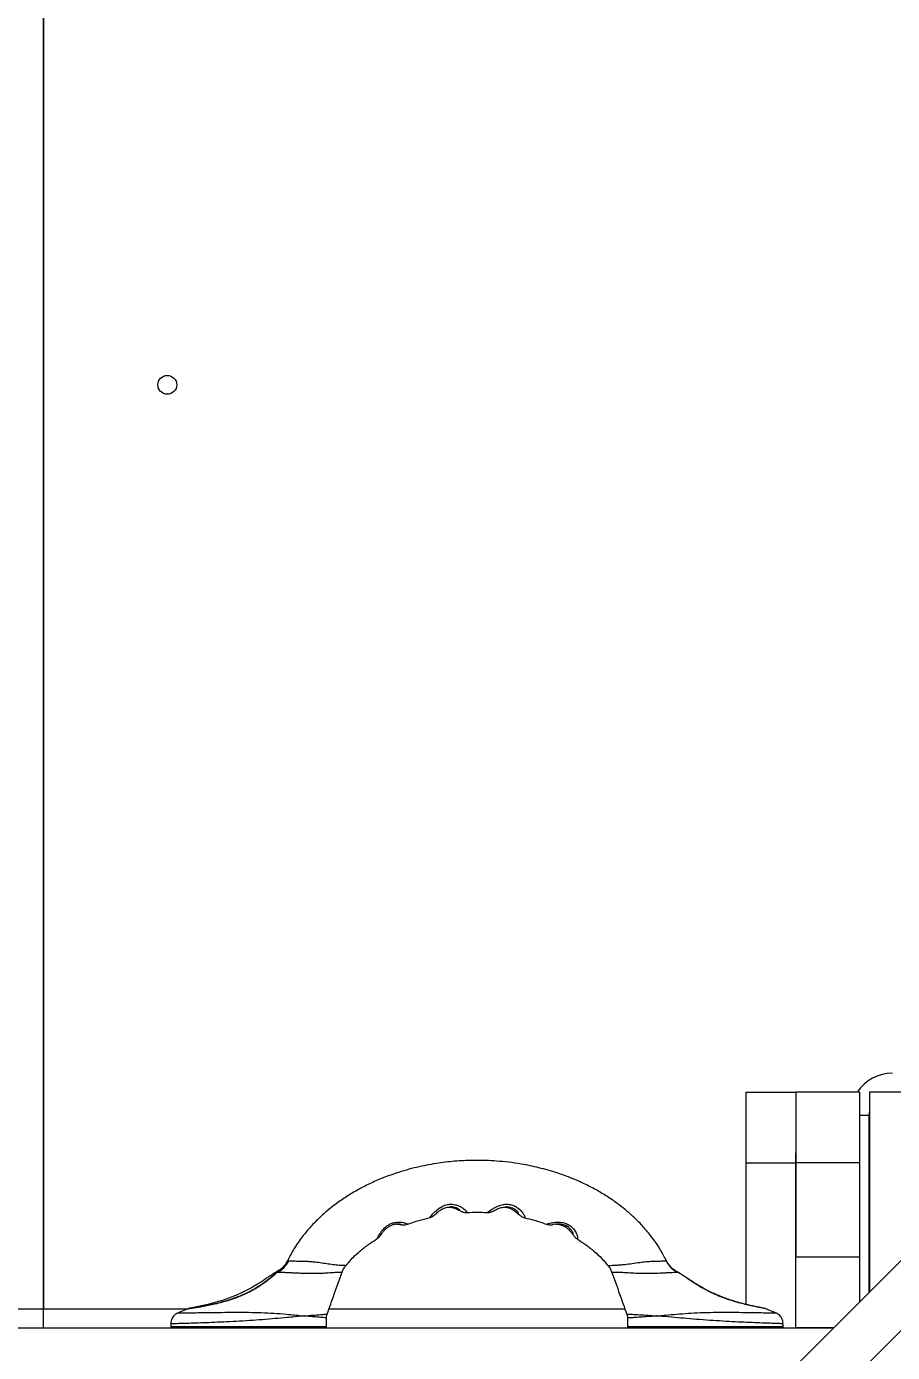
# Model space of a CAD drawing. Header units: millimetres. Extents: x -6600 to 7025, y -6221 to 3623.
# Drawn here: x -2622 to -2254, y -919 to -356 of the extents above; entities that cross this region are included whole.
import ezdxf

# ---------------------------------------------------------------- set-up
doc = ezdxf.new("R2010")
doc.units = ezdxf.units.MM
for name, color, linetype in [('DIKOM_ОБЪЕКТ', 7, 'Continuous'), ('DIKOM_РАЗМЕР_ЗОНА', 7, 'Continuous'), ('DIKOM_РАЗМЕР_ОБЪЕКТА', 7, 'Continuous')]:
    doc.layers.add(name, color=color, linetype=linetype)
doc.styles.add('style1', font='arial.ttf', dxfattribs={"width": 0.8})
doc.dimstyles.new('1-50', dxfattribs={"dimtxt": 300, "dimasz": 200, "dimexe": 100, "dimexo": 0, "dimgap": 100, "dimtad": 1, "dimtxsty": 'style1', "dimcen": 200, "dimclrd": 7, "dimclre": 7, "dimclrt": 7, "dimadec": 1, "dimazin": 2, "dimtfac": 1, "dimtmove": 0, "dimatfit": 2, "dimfxl": 0, "dimlwd": 25, "dimlwe": 18, "dimarcsym": 0})

# ---------------------------------------------------------------- blocks, each defined once
blk = doc.blocks.new('*D0')
at = {"layer": 'Defpoints', "color": 0, "transparency": 16777216}
for p in [(5516.1, -353.96), (-3645.09, -372.47), (5516.1, -5541.81)]:
    blk.add_point(p, dxfattribs=at)
at = {"layer": 'DIKOM_РАЗМЕР_ОБЪЕКТА', "color": 7, "lineweight": 18, "transparency": 16777216}
for p, q in [((5516.1, -353.96), (5516.1, -5641.81)), ((-3645.09, -372.47), (-3645.09, -5641.81))]:
    blk.add_line(p, q, dxfattribs=at)
at = {"layer": 'DIKOM_РАЗМЕР_ОБЪЕКТА', "color": 7, "lineweight": 25, "transparency": 16777216}
blk.add_line((-3445.09, -5541.81), (5316.1, -5541.81), dxfattribs=at)
at = {"layer": 'DIKOM_РАЗМЕР_ОБЪЕКТА', "color": 7, "transparency": 16777216}
for points in [[(-3445.09, -5508.48), (-3445.09, -5575.15), (-3645.09, -5541.81)], [(5316.1, -5508.48), (5316.1, -5575.15), (5516.1, -5541.81)]]:
    blk.add_solid(points, dxfattribs=at)
at = {"layer": 'DIKOM_РАЗМЕР_ОБЪЕКТА', "color": 7, "transparency": 16777216, "insert": (935.51, -5288.64), "char_height": 300, "attachment_point": 5, "style": 'style1'}
blk.add_mtext('9150', dxfattribs=at)
blk = doc.blocks.new('*D1')
at = {"layer": 'Defpoints', "color": 0, "transparency": 16777216}
for p in [(3072.19, 2122.93), (-5486.8, -2868.46), (-2902.59, -2868.46)]:
    blk.add_point(p, dxfattribs=at)
at = {"layer": 'DIKOM_РАЗМЕР_ОБЪЕКТА', "color": 7, "lineweight": 18, "transparency": 16777216}
for p, q in [((3072.19, 2122.93), (-5586.8, 2122.93)), ((-2902.59, -2868.46), (-5586.8, -2868.46))]:
    blk.add_line(p, q, dxfattribs=at)
at = {"layer": 'DIKOM_РАЗМЕР_ОБЪЕКТА', "color": 7, "lineweight": 25, "transparency": 16777216}
blk.add_line((-5486.8, 1922.93), (-5486.8, -2668.46), dxfattribs=at)
at = {"layer": 'DIKOM_РАЗМЕР_ОБЪЕКТА', "color": 7, "transparency": 16777216}
for points in [[(-5520.13, 1922.93), (-5453.46, 1922.93), (-5486.8, 2122.93)], [(-5520.13, -2668.46), (-5453.46, -2668.46), (-5486.8, -2868.46)]]:
    blk.add_solid(points, dxfattribs=at)
at = {"layer": 'DIKOM_РАЗМЕР_ОБЪЕКТА', "color": 7, "transparency": 16777216, "insert": (-5739.97, -512.1), "char_height": 300, "attachment_point": 5, "rotation": 90, "style": 'style1'}
blk.add_mtext('4950', dxfattribs=at)
blk = doc.blocks.new('*D2')
at = {"layer": 'Defpoints', "color": 0, "transparency": 16777216}
for p in [(2016.74, 3622.93), (-6150.41, -4868.46), (-3431.09, -4868.46)]:
    blk.add_point(p, dxfattribs=at)
at = {"layer": 'DIKOM_РАЗМЕР_ЗОНА', "color": 7, "lineweight": 18, "transparency": 16777216}
for p, q in [((2016.74, 3622.93), (-6250.41, 3622.93)), ((-3431.09, -4868.46), (-6250.41, -4868.46))]:
    blk.add_line(p, q, dxfattribs=at)
at = {"layer": 'DIKOM_РАЗМЕР_ЗОНА', "color": 7, "lineweight": 25, "transparency": 16777216}
blk.add_line((-6150.41, 3422.93), (-6150.41, -4668.46), dxfattribs=at)
at = {"layer": 'DIKOM_РАЗМЕР_ЗОНА', "color": 7, "transparency": 16777216}
for points in [[(-6183.74, 3422.93), (-6117.07, 3422.93), (-6150.41, 3622.93)], [(-6183.74, -4668.46), (-6117.07, -4668.46), (-6150.41, -4868.46)]]:
    blk.add_solid(points, dxfattribs=at)
at = {"layer": 'DIKOM_РАЗМЕР_ЗОНА', "color": 7, "transparency": 16777216, "insert": (-6403.58, -540.88), "char_height": 300, "attachment_point": 5, "rotation": 90, "style": 'style1'}
blk.add_mtext('8450', dxfattribs=at)
blk = doc.blocks.new('*D3')
at = {"layer": 'Defpoints', "color": 0, "transparency": 16777216}
for p in [(-5145.09, 52.64), (7022.22, -451.03), (7022.22, -6120.91)]:
    blk.add_point(p, dxfattribs=at)
at = {"layer": 'DIKOM_РАЗМЕР_ЗОНА', "color": 7, "lineweight": 18, "transparency": 16777216}
for p, q in [((-5145.09, 52.64), (-5145.09, -6220.91)), ((7022.22, -451.03), (7022.22, -6220.91))]:
    blk.add_line(p, q, dxfattribs=at)
at = {"layer": 'DIKOM_РАЗМЕР_ЗОНА', "color": 7, "lineweight": 25, "transparency": 16777216}
blk.add_line((-4945.09, -6120.91), (6822.22, -6120.91), dxfattribs=at)
at = {"layer": 'DIKOM_РАЗМЕР_ЗОНА', "color": 7, "transparency": 16777216}
for points in [[(-4945.09, -6087.57), (-4945.09, -6154.24), (-5145.09, -6120.91)], [(6822.22, -6087.57), (6822.22, -6154.24), (7022.22, -6120.91)]]:
    blk.add_solid(points, dxfattribs=at)
at = {"layer": 'DIKOM_РАЗМЕР_ЗОНА', "color": 7, "transparency": 16777216, "insert": (938.57, -5867.73), "char_height": 300, "attachment_point": 5, "style": 'style1'}
blk.add_mtext('12150', dxfattribs=at)

msp = doc.modelspace()

# ---------------------------------------------------------------- linework, layer by layer
at = {"layer": 'DIKOM_ОБЪЕКТ', "color": 7, "linetype": 'Continuous', "lineweight": 15}
for p, q in [((-2614.31, -900.372), (-2614.31, 101.628)), ((-2316.31, -808.372), (-2295.31, -808.372)), ((-2316.31, -838.372), (-2316.31, -808.372)), ((-2268.31, -808.372), (-2295.31, -808.372)), ((-2295.31, -808.372), (-2295.31, -838.371)), ((-2268.31, -808.372), (-2268.31, -838.371)), ((-2244.076, -808.372), (-2264.076, -808.372)), ((-2264.076, -808.372), (-2264.076, -893.288)), ((-2264.313, -818.373), (-2268.31, -818.373)), ((-2264.313, -818.373), (-2264.313, -893.525)), ((-2295.31, -838.372), (-2295.31, -834.151)), ((-2316.31, -838.372), (-2295.31, -838.372)), ((-2316.31, -898.509), (-2316.31, -838.372)), ((-2268.31, -838.371), (-2295.31, -838.371)), ((-2295.31, -838.371), (-2295.31, -878.368)), ((-2295.31, -908.372), (-2295.31, -838.372)), ((-2268.31, -838.371), (-2268.31, -878.368)), ((-2414.588, -858.796), (-2414.417, -858.919)), ((-2350.242, -880.045), (-2350.177, -880.075)), ((-2268.31, -878.368), (-2295.31, -878.368)), ((-2268.31, -878.368), (-2268.31, -897.523)), ((-2515.701, -884.783), (-2516.155, -885.043)), ((-2515.578, -884.758), (-2515.684, -884.809)), ((-2345.458, -884.758), (-2345.355, -884.807)), ((-2345.355, -884.807), (-2345.15, -884.905)), ((-2673.471, -900.372), (-2614.31, -900.372)), ((-2614.31, -908.372), (-2614.31, -900.372)), ((-2614.31, -900.372), (-2553.131, -900.372)), ((-2553.066, -900.345), (-2557.223, -902.079)), ((-2503.738, -903.372), (-2503.862, -903.372)), ((-2494.323, -907.872), (-2494.323, -904.224)), ((-2494.154, -902.569), (-2494.149, -902.567)), ((-2493.258, -900.372), (-2367.781, -900.372)), ((-2366.844, -902.57), (-2366.853, -902.568)), ((-2366.714, -904.223), (-2366.714, -907.872)), ((-2354.186, -903.372), (-2354.049, -903.372)), ((-2303.856, -902.064), (-2308.008, -900.33)), ((-2303.867, -902.087), (-2303.866, -902.088)), ((-2964.31, -908.372), (-2279.16, -908.372)), ((-2560.323, -906.703), (-2560.323, -907.872)), ((-2560.323, -907.872), (-2494.323, -907.872)), ((-2366.714, -907.872), (-2300.714, -907.872)), ((-2300.714, -907.872), (-2300.714, -906.701)), ((-2279.157, -908.369), (-2295.31, -908.369))]:
    msp.add_line(p, q, dxfattribs=at)
at = {"layer": 'DIKOM_ОБЪЕКТ', "color": 7, "linetype": 'Continuous', "lineweight": 15, "flags": 128}
for points in [[(-1659.699, 101.628), (-2614.31, 101.628), (-2614.31, -900.372)], [(-2264.076, -816.209), (-2264.121, -816.422), (-2264.313, -818.373)], [(-2249.524, -878.736), (-2272.036, -901.249), (-2294.431, -923.643), (-2316.706, -945.918), (-2338.859, -968.071), (-2360.887, -990.099), (-2382.788, -1012), (-2404.559, -1033.771), (-2426.199, -1055.411)], [(-2234.675, -893.585), (-2257.187, -916.098), (-2279.582, -938.493), (-2301.857, -960.768), (-2324.01, -982.92), (-2346.037, -1004.948), (-2367.938, -1026.849), (-2389.71, -1048.621), (-2411.35, -1070.261)]]:
    msp.add_lwpolyline(points, dxfattribs=at)
at = {"layer": 'DIKOM_ОБЪЕКТ', "color": 7, "linetype": 'Continuous', "lineweight": 15}
msp.add_circle((-2561.81, -508.372), 4, dxfattribs=at)
for centre, radius, start, end in [((-2254.313, -818.373), 18, 90, 146.24734), ((-2519.285, -875.836), 9.897, 293.60117, 334.82835), ((-2341.241, -875.712), 9.99, 205.70957, 246.96661), ((-2559.823, -907.872), 0.5, 180, 270), ((-2494.823, -907.872), 0.5, 270, 0), ((-2366.214, -907.872), 0.5, 180, 270), ((-2301.214, -907.872), 0.5, 270, 0)]:
    msp.add_arc(centre, radius, start, end, dxfattribs=at)
for points, knots in [([(-2350.157, -880.064), (-2350.962, -878.483), (-2352.67, -875.123), (-2355.879, -870.449), (-2359.436, -866.07), (-2363.067, -862.292), (-2366.581, -859.11), (-2370.277, -856.143), (-2374.291, -853.297), (-2378.863, -850.475), (-2383.752, -847.863), (-2389.623, -845.173), (-2396.461, -842.622), (-2404.083, -840.447), (-2410.99, -839.016), (-2416.994, -838.147), (-2421.997, -837.661), (-2426.545, -837.415), (-2431.826, -837.33), (-2438.213, -837.551), (-2445.966, -838.34), (-2454.192, -839.786), (-2462.771, -842.017), (-2470.344, -844.72), (-2476.655, -847.553), (-2481.614, -850.155), (-2486.32, -853.012), (-2490.47, -855.921), (-2494.279, -858.957), (-2497.867, -862.189), (-2501.549, -866.008), (-2505.137, -870.418), (-2508.362, -875.112), (-2510.075, -878.481), (-2510.881, -880.065)], [0, 0, 0, 0, 0.0277748, 0.05898711, 0.0885996, 0.11610258, 0.14101111, 0.16285351, 0.19036011, 0.21806704, 0.24701872, 0.27718795, 0.3192525, 0.36130602, 0.40133586, 0.42976732, 0.45640511, 0.48013587, 0.50117814, 0.53921482, 0.58028105, 0.62329044, 0.67004417, 0.7191207, 0.74915546, 0.77842653, 0.80686099, 0.83538319, 0.85780456, 0.88316976, 0.91100948, 0.94084741, 0.97218449, 1, 1, 1, 1]), ([(-2450.778, -861.665), (-2450.738, -861.655), (-2450.639, -861.631), (-2450.29, -861.275), (-2449.759, -860.676), (-2449.052, -859.89), (-2447.997, -858.816), (-2446.501, -857.551), (-2444.896, -856.688), (-2443.552, -856.203), (-2442.49, -855.983), (-2440.888, -855.941), (-2439.684, -856.157), (-2438.042, -856.706), (-2436.555, -857.534), (-2435.248, -858.612), (-2434.627, -859.368), (-2434.758, -859.391), (-2434.814, -859.401)], [0, 0, 0, 0, 0.045773, 0.1147009, 0.1811859, 0.2373515, 0.2949871, 0.3842508, 0.441559, 0.4568603, 0.5077631, 0.5317278, 0.5952103, 0.6173201, 0.7071775, 0.7942369, 0.9128939, 1, 1, 1, 1]), ([(-2450.775, -861.673), (-2450.612, -861.635), (-2450.202, -861.541), (-2449.639, -861.283), (-2449.115, -860.98), (-2448.707, -860.688), (-2448.318, -860.374), (-2447.846, -859.957), (-2447.308, -859.473), (-2446.602, -858.903), (-2445.835, -858.38), (-2444.988, -857.913), (-2444.038, -857.527), (-2443.034, -857.269), (-2442.28, -857.148), (-2441.913, -857.158), (-2441.879, -857.159)], [0, 0, 0, 0, 0.03582553, 0.09003706, 0.14050704, 0.19436725, 0.25970136, 0.35720765, 0.50283055, 0.61126487, 0.69710787, 0.7785431, 0.84892404, 0.91816071, 0.99255292, 1, 1, 1, 1]), ([(-2442.236, -857.188), (-2441.866, -857.224), (-2441.444, -857.264), (-2440.523, -857.469), (-2439.509, -857.82), (-2438.715, -858.2), (-2438.403, -858.346), (-2438.275, -858.406)], [0, 0, 0, 0, 0.152684, 0.1743448, 0.4518197, 0.7742449, 1, 1, 1, 1]), ([(-2441.618, -857.153), (-2441.697, -857.148), (-2441.783, -857.142), (-2441.873, -857.154), (-2441.88, -857.154)], [0, 0, 0, 0, 0.9257957, 1, 1, 1, 1]), ([(-2438.275, -858.406), (-2438.152, -858.458), (-2437.845, -858.59), (-2437.77, -858.509), (-2438.089, -858.17), (-2438.864, -857.695), (-2439.965, -857.305), (-2441.011, -857.149), (-2441.522, -857.152), (-2441.618, -857.153)], [0, 0, 0, 0, 0.1533758, 0.3858944, 0.6049127, 0.7519531, 0.8900643, 0.9793702, 1, 1, 1, 1]), ([(-2438.435, -858.356), (-2438.326, -858.412), (-2437.999, -858.582), (-2437.656, -858.765), (-2437.212, -858.981), (-2436.711, -859.189), (-2436.062, -859.373), (-2435.405, -859.486), (-2434.973, -859.461), (-2434.814, -859.452)], [0, 0, 0, 0, 0.1361419, 0.4083734, 0.5463357, 0.6716545, 0.7943853, 0.92416, 1, 1, 1, 1]), ([(-2434.811, -859.488), (-2433.321, -859.427), (-2430.465, -859.309), (-2427.61, -859.441), (-2426.245, -859.505)], [0, 0, 0, 0, 0.5217109, 1, 1, 1, 1]), ([(-2426.242, -859.418), (-2426.12, -859.383), (-2425.881, -859.312), (-2424.694, -858.456), (-2423.042, -857.432), (-2421.173, -856.527), (-2419.409, -856.082), (-2417.901, -855.926), (-2416.793, -855.995), (-2415.312, -856.36), (-2414.277, -856.819), (-2412.788, -857.784), (-2411.504, -859.05), (-2410.498, -860.527), (-2410.066, -861.567), (-2410.199, -861.632), (-2410.263, -861.663)], [0, 0, 0, 0, 0.1131858, 0.2220899, 0.2928688, 0.3810663, 0.4352254, 0.452231, 0.5095874, 0.5244216, 0.5808581, 0.607061, 0.6949165, 0.780015, 0.8936682, 1, 1, 1, 1]), ([(-2426.242, -859.456), (-2426.092, -859.464), (-2425.69, -859.486), (-2425.09, -859.394), (-2424.5, -859.243), (-2424.044, -859.074), (-2423.664, -858.905), (-2423.214, -858.68), (-2422.68, -858.391), (-2421.977, -858.036), (-2421.145, -857.685), (-2420.266, -857.403), (-2419.304, -857.208), (-2418.318, -857.12), (-2417.684, -857.177), (-2417.398, -857.202)], [0, 0, 0, 0, 0.0328735, 0.08830511, 0.13747573, 0.18550799, 0.24097343, 0.31664838, 0.45077915, 0.5958776, 0.69625192, 0.78341014, 0.86400872, 0.93861415, 1, 1, 1, 1]), ([(-2418.742, -857.183), (-2418.653, -857.191), (-2418.118, -857.238), (-2417.499, -857.385), (-2416.528, -857.702), (-2416.007, -857.941), (-2415.21, -858.373), (-2414.894, -858.588), (-2414.588, -858.796)], [0, 0, 0, 0, 0.0512299, 0.3072864, 0.3492301, 0.6505369, 0.6606616, 1, 1, 1, 1]), ([(-2417.399, -857.215), (-2417.537, -857.193), (-2417.784, -857.154), (-2418.059, -857.141), (-2418.182, -857.151), (-2418.199, -857.152)], [0, 0, 0, 0, 0.5202561, 0.931134, 1, 1, 1, 1]), ([(-2414.417, -858.919), (-2414.413, -858.922), (-2414.029, -859.198), (-2413.529, -859.607), (-2413.179, -859.881), (-2412.934, -859.993), (-2412.853, -859.888), (-2413.09, -859.401), (-2413.694, -858.73), (-2414.401, -858.208), (-2415.148, -857.796), (-2415.797, -857.53), (-2416.635, -857.294), (-2417.107, -857.245), (-2417.399, -857.215)], [0, 0, 0, 0, 0.0015428, 0.1327718, 0.2647636, 0.3301416, 0.497464, 0.6544984, 0.7618864, 0.838562, 0.8633987, 0.9287634, 0.9560609, 1, 1, 1, 1]), ([(-2414.244, -859.064), (-2414.14, -859.147), (-2413.768, -859.442), (-2413.226, -859.925), (-2412.733, -860.368), (-2412.197, -860.791), (-2411.695, -861.123), (-2411.044, -861.466), (-2410.523, -861.607), (-2410.267, -861.676)], [0, 0, 0, 0, 0.0859931, 0.3072739, 0.5912348, 0.6985536, 0.796464, 0.8996427, 1, 1, 1, 1]), ([(-2473.03, -870.645), (-2472.937, -870.567), (-2472.747, -870.404), (-2472.191, -869.347), (-2471.491, -868.211), (-2470.678, -867.059), (-2469.474, -865.727), (-2468.139, -864.789), (-2466.953, -864.185), (-2466.011, -863.858), (-2464.451, -863.552), (-2462.749, -863.554), (-2461.169, -863.879), (-2460.222, -864.22), (-2459.809, -864.436), (-2459.992, -864.4), (-2460.019, -864.395)], [0, 0, 0, 0, 0.1091393, 0.2246396, 0.2790288, 0.3350172, 0.419852, 0.4798776, 0.4968684, 0.5529735, 0.5795398, 0.6703466, 0.7637036, 0.8629218, 0.9799812, 1, 1, 1, 1]), ([(-2462.901, -864.548), (-2462.935, -864.528), (-2462.991, -864.497), (-2463.541, -864.412), (-2464.249, -864.376), (-2465.124, -864.473), (-2465.918, -864.649), (-2466.536, -864.849), (-2467.374, -865.219), (-2467.934, -865.54), (-2468.676, -866.052), (-2469.103, -866.411), (-2469.813, -867.086), (-2470.095, -867.418), (-2470.348, -867.716)], [0, 0, 0, 0, 0.156673, 0.2563591, 0.3916033, 0.482577, 0.5148262, 0.5946149, 0.6245615, 0.7087461, 0.7269003, 0.8236351, 0.8413962, 1, 1, 1, 1]), ([(-2464.541, -864.423), (-2464.338, -864.431), (-2463.73, -864.453), (-2463.451, -864.503), (-2463.265, -864.537)], [0, 0, 0, 0, 0.3334069, 1, 1, 1, 1]), ([(-2463.265, -864.537), (-2463.211, -864.545), (-2463.132, -864.557), (-2463.105, -864.559), (-2463.097, -864.559)], [0, 0, 0, 0, 0.688388, 1, 1, 1, 1]), ([(-2463.137, -864.561), (-2463.105, -864.566), (-2463.01, -864.58), (-2462.926, -864.594), (-2462.87, -864.603)], [0, 0, 0, 0, 0.3377858, 1, 1, 1, 1]), ([(-2463.097, -864.559), (-2462.917, -864.583), (-2462.661, -864.616), (-2462.846, -864.563), (-2462.901, -864.548)], [0, 0, 0, 0, 0.7006004, 1, 1, 1, 1]), ([(-2462.87, -864.603), (-2462.772, -864.619), (-2462.6, -864.647), (-2462.351, -864.681), (-2462.015, -864.715), (-2461.512, -864.73), (-2460.848, -864.663), (-2460.306, -864.571), (-2460.023, -864.438), (-2460.005, -864.43)], [0, 0, 0, 0, 0.2191449, 0.386721, 0.5187162, 0.6280769, 0.7861581, 0.9865751, 1, 1, 1, 1]), ([(-2459.98, -864.508), (-2458.366, -863.908), (-2455.35, -862.789), (-2452.212, -862.087), (-2450.754, -861.76)], [0, 0, 0, 0, 0.5354983, 1, 1, 1, 1]), ([(-2410.283, -861.751), (-2408.933, -862.056), (-2405.79, -862.764), (-2402.761, -863.868), (-2401.034, -864.498)], [0, 0, 0, 0, 0.4296058, 1, 1, 1, 1]), ([(-2401.015, -864.439), (-2401.004, -864.444), (-2400.765, -864.548), (-2400.299, -864.641), (-2399.688, -864.722), (-2399.212, -864.723), (-2398.891, -864.703), (-2398.637, -864.675), (-2398.476, -864.653), (-2398.372, -864.636), (-2398.344, -864.631)], [0, 0, 0, 0, 0.0100376, 0.2066926, 0.3747199, 0.5089741, 0.618986, 0.7364412, 0.9307595, 1, 1, 1, 1]), ([(-2400.996, -864.385), (-2400.945, -864.391), (-2400.859, -864.401), (-2400.088, -864.181), (-2399.231, -863.958), (-2397.991, -863.706), (-2396.343, -863.507), (-2394.182, -863.658), (-2392.65, -864.166), (-2391.454, -864.778), (-2390.656, -865.35), (-2389.527, -866.445), (-2388.587, -867.824), (-2387.984, -869.327), (-2387.78, -870.371), (-2387.794, -870.883), (-2387.968, -870.675), (-2388.017, -870.616)], [0, 0, 0, 0, 0.098529, 0.1656939, 0.2345681, 0.2819871, 0.3643101, 0.438435, 0.4940997, 0.5084225, 0.5614674, 0.5847786, 0.6682714, 0.7540217, 0.8465588, 0.9563261, 1, 1, 1, 1]), ([(-2390.114, -867.483), (-2390.191, -867.342), (-2390.353, -867.039), (-2390.81, -866.51), (-2391.389, -865.976), (-2391.913, -865.588), (-2392.69, -865.143), (-2393.295, -864.885), (-2394.137, -864.619), (-2394.702, -864.506), (-2395.6, -864.397), (-2396.321, -864.391), (-2397.33, -864.46), (-2397.89, -864.562), (-2397.992, -864.567), (-2398.002, -864.567)], [0, 0, 0, 0, 0.0801616, 0.1712734, 0.2061204, 0.285277, 0.317894, 0.3984686, 0.4202634, 0.5091442, 0.5295357, 0.6570609, 0.7352053, 0.9745353, 1, 1, 1, 1]), ([(-2396.966, -864.418), (-2396.823, -864.412), (-2396.499, -864.399), (-2395.816, -864.49), (-2395.031, -864.674), (-2394.388, -864.893), (-2393.561, -865.272), (-2393, -865.605), (-2392.271, -866.123), (-2391.846, -866.491), (-2391.513, -866.814), (-2391.431, -866.897), (-2391.394, -866.934)], [0, 0, 0, 0, 0.1241319, 0.2823477, 0.3534045, 0.4975578, 0.5576351, 0.7137419, 0.7498575, 0.9326034, 0.9701214, 1, 1, 1, 1]), ([(-2485.998, -882.001), (-2485.457, -881.301), (-2483.785, -879.141), (-2480.634, -876.264), (-2476.836, -873.181), (-2474.269, -871.54), (-2472.982, -870.717)], [0, 0, 0, 0, 0.1529801, 0.4723255, 0.735462, 1, 1, 1, 1]), ([(-2473.007, -870.695), (-2472.978, -870.679), (-2472.734, -870.545), (-2472.372, -870.232), (-2471.944, -869.824), (-2471.613, -869.436), (-2471.256, -868.974), (-2470.939, -868.52), (-2470.62, -868.105), (-2470.484, -867.927)], [0, 0, 0, 0, 0.0160326, 0.1369193, 0.252263, 0.3790945, 0.5407936, 0.8036255, 1, 1, 1, 1]), ([(-2391.394, -866.934), (-2391.11, -867.247), (-2390.552, -867.864), (-2390.153, -868.373), (-2389.894, -868.641), (-2389.716, -868.706), (-2389.696, -868.463), (-2389.768, -868.033), (-2390.041, -867.599), (-2390.114, -867.483)], [0, 0, 0, 0, 0.1501384, 0.2953218, 0.4408833, 0.5785932, 0.7795899, 0.9412728, 1, 1, 1, 1]), ([(-2391.386, -866.96), (-2391.37, -866.975), (-2391.097, -867.234), (-2390.793, -867.622), (-2390.534, -867.951), (-2390.423, -868.092)], [0, 0, 0, 0, 0.033318, 0.5841333, 1, 1, 1, 1]), ([(-2390.423, -868.092), (-2390.346, -868.195), (-2390.054, -868.585), (-2389.736, -869.038), (-2389.278, -869.626), (-2388.796, -870.116), (-2388.391, -870.483), (-2388.106, -870.644), (-2388.051, -870.675)], [0, 0, 0, 0, 0.1261866, 0.4769489, 0.6847598, 0.8281593, 0.9666295, 1, 1, 1, 1]), ([(-2388.084, -870.718), (-2386.873, -871.481), (-2384.334, -873.081), (-2380.537, -876.145), (-2377.291, -879.096), (-2375.576, -881.31), (-2375.011, -882.039)], [0, 0, 0, 0, 0.2469958, 0.5176073, 0.8412344, 1, 1, 1, 1]), ([(-2510.942, -880.031), (-2511.118, -880.386), (-2511.526, -881.206), (-2512.401, -882.32), (-2513.465, -883.351), (-2514.542, -884.143), (-2515.291, -884.516), (-2515.62, -884.679)], [0, 0, 0, 0, 0.1763699, 0.4070441, 0.6267297, 0.8358229, 1, 1, 1, 1]), ([(-2510.861, -880.075), (-2510.883, -880.083), (-2510.97, -880.11), (-2510.601, -880.073), (-2510.328, -880.045)], [0, 0, 0, 0, 0.2616005, 1, 1, 1, 1]), ([(-2510.328, -880.045), (-2510.085, -880.046), (-2509.609, -880.049), (-2508.466, -880.055), (-2507.201, -880.064), (-2505.812, -880.079), (-2504.38, -880.106), (-2502.714, -880.163), (-2500.954, -880.268), (-2498.817, -880.462), (-2496.238, -880.811), (-2493.377, -881.262), (-2490.59, -881.627), (-2488.499, -881.806), (-2487.124, -881.884), (-2486.243, -881.917), (-2486.152, -881.916), (-2486.102, -881.915)], [0, 0, 0, 0, 0.0677042, 0.1324461, 0.1985962, 0.2385251, 0.2884619, 0.3396987, 0.3834891, 0.4287148, 0.5009533, 0.5720718, 0.6558465, 0.7642591, 0.834985, 0.9074316, 1, 1, 1, 1]), ([(-2487.722, -884.928), (-2487.664, -884.737), (-2487.442, -884), (-2486.879, -882.983), (-2486.287, -882.246), (-2486.051, -881.953)], [0, 0, 0, 0, 0.1744749, 0.6713785, 1, 1, 1, 1]), ([(-2374.957, -881.992), (-2374.739, -882.261), (-2374.169, -882.962), (-2373.609, -883.971), (-2373.379, -884.729), (-2373.311, -884.953)], [0, 0, 0, 0, 0.304419, 0.7948406, 1, 1, 1, 1]), ([(-2374.851, -881.91), (-2374.881, -881.912), (-2374.953, -881.917), (-2374.364, -881.917), (-2373.248, -881.899), (-2371.568, -881.826), (-2369.699, -881.696), (-2367.544, -881.494), (-2364.804, -881.136), (-2361.615, -880.648), (-2358.63, -880.299), (-2355.816, -880.125), (-2353.667, -880.079), (-2352.174, -880.061), (-2350.89, -880.051), (-2350.499, -880.048), (-2350.242, -880.045)], [0, 0, 0, 0, 0.04596659, 0.11150117, 0.196973, 0.2823921, 0.34025959, 0.39805608, 0.48073353, 0.5547379, 0.62087034, 0.69149805, 0.77768334, 0.83415512, 0.89068074, 1, 1, 1, 1]), ([(-2345.413, -884.666), (-2345.659, -884.554), (-2346.369, -884.228), (-2347.449, -883.457), (-2348.607, -882.361), (-2349.518, -881.204), (-2349.926, -880.37), (-2350.093, -880.03)], [0, 0, 0, 0, 0.1205553, 0.3492719, 0.5872752, 0.831167, 1, 1, 1, 1]), ([(-2515.323, -884.905), (-2515.45, -885.037), (-2515.738, -885.337), (-2516.514, -886.048), (-2517.658, -887.034), (-2519.159, -888.249), (-2521.122, -889.716), (-2523.565, -891.349), (-2526.081, -892.789), (-2528.766, -894.125), (-2531.591, -895.345), (-2534.986, -896.559), (-2538.421, -897.582), (-2541.634, -898.385), (-2544.592, -899.021), (-2547.141, -899.499), (-2549.317, -899.863), (-2551.025, -900.119), (-2552.253, -900.283), (-2552.987, -900.366), (-2553.04, -900.354), (-2553.065, -900.348)], [0, 0, 0, 0, 0.03473581, 0.07917573, 0.12453154, 0.17538227, 0.22724075, 0.2880923, 0.35061975, 0.38541351, 0.44432452, 0.50516892, 0.56321474, 0.62324695, 0.67789646, 0.73419589, 0.78763392, 0.84259901, 0.89563603, 0.95016336, 1, 1, 1, 1]), ([(-2515.975, -885.322), (-2515.973, -885.32), (-2515.965, -885.31), (-2516.096, -885.453), (-2516.402, -885.744), (-2516.969, -886.253), (-2517.796, -886.953), (-2518.893, -887.836), (-2520.247, -888.867), (-2521.855, -890.01), (-2523.702, -891.21), (-2525.748, -892.413), (-2527.935, -893.555), (-2530.217, -894.604), (-2532.552, -895.547), (-2534.905, -896.388), (-2537.248, -897.121), (-2539.545, -897.76), (-2541.762, -898.31), (-2543.859, -898.777), (-2545.802, -899.168), (-2547.555, -899.49), (-2549.082, -899.748), (-2550.361, -899.948), (-2551.358, -900.09), (-2551.985, -900.172), (-2552.298, -900.204), (-2552.317, -900.205), (-2552.323, -900.206)], [0, 0, 0, 0, 0.0073698, 0.0282766, 0.0563463, 0.0902327, 0.1282327, 0.1689899, 0.2120375, 0.2571491, 0.3038228, 0.3505994, 0.397036, 0.4419618, 0.4859769, 0.5296107, 0.5722736, 0.6148587, 0.6575714, 0.6998304, 0.7423252, 0.7848769, 0.8272485, 0.8698081, 0.9121069, 0.9539584, 0.9856382, 1, 1, 1, 1]), ([(-2516.155, -885.043), (-2516.19, -885.063), (-2516.453, -885.212), (-2517.119, -885.647), (-2518.211, -886.366), (-2519.544, -887.264), (-2521.075, -888.286), (-2522.827, -889.421), (-2524.792, -890.631), (-2526.935, -891.856), (-2529.205, -893.045), (-2531.552, -894.146), (-2533.925, -895.147), (-2536.291, -896.037), (-2538.565, -896.801), (-2540.131, -897.278), (-2540.918, -897.504), (-2541.021, -897.534)], [0, 0, 0, 0, 0.0105045, 0.0802847, 0.1537811, 0.2260571, 0.3003146, 0.3778117, 0.45731, 0.5381725, 0.617997, 0.6962585, 0.7728296, 0.8476915, 0.9214136, 0.9898002, 1, 1, 1, 1]), ([(-2515.323, -884.905), (-2515.235, -884.746), (-2515.092, -884.486), (-2515.442, -884.682), (-2515.578, -884.758)], [0, 0, 0, 0, 0.6103951, 1, 1, 1, 1]), ([(-2487.802, -884.903), (-2487.837, -884.901), (-2487.905, -884.897), (-2488.787, -884.912), (-2490.167, -884.964), (-2492.2, -885.081), (-2494.782, -885.255), (-2497.807, -885.415), (-2501.16, -885.449), (-2503.77, -885.363), (-2505.845, -885.275), (-2507.472, -885.199), (-2508.814, -885.136), (-2510.21, -885.076), (-2511.616, -885.017), (-2513.166, -884.964), (-2514.463, -884.925), (-2515.013, -884.912), (-2515.323, -884.905)], [0, 0, 0, 0, 0.0769519, 0.1497936, 0.2247773, 0.3037955, 0.3861329, 0.4602513, 0.5369578, 0.6153283, 0.6303712, 0.6805386, 0.7327776, 0.7387382, 0.8025809, 0.8685154, 0.9259432, 1, 1, 1, 1]), ([(-2494.051, -902.602), (-2493.042, -899.762), (-2490.935, -893.824), (-2488.819, -887.887), (-2487.715, -884.789)], [0, 0, 0, 0, 0.4784133, 1, 1, 1, 1]), ([(-2373.27, -884.942), (-2372.186, -887.988), (-2370.091, -893.879), (-2367.995, -899.77), (-2366.983, -902.614)], [0, 0, 0, 0, 0.5171378, 1, 1, 1, 1]), ([(-2345.15, -884.905), (-2345.291, -884.911), (-2345.575, -884.923), (-2346.447, -884.959), (-2347.704, -885.013), (-2349.265, -885.087), (-2351.037, -885.176), (-2353.242, -885.289), (-2356.189, -885.416), (-2359.775, -885.45), (-2363.283, -885.313), (-2366.148, -885.137), (-2368.329, -885.017), (-2370.111, -884.943), (-2371.699, -884.902), (-2372.718, -884.899), (-2373.255, -884.904), (-2373.196, -884.906), (-2373.171, -884.907)], [0, 0, 0, 0, 0.0595403, 0.1200338, 0.1811047, 0.243929, 0.289623, 0.336769, 0.4110583, 0.4811103, 0.5592509, 0.6419408, 0.6950933, 0.7493463, 0.8236979, 0.9006257, 0.9577232, 1, 1, 1, 1]), ([(-2344.818, -885.082), (-2344.885, -885.04), (-2345.088, -884.912), (-2345.241, -884.837), (-2345.344, -884.787)], [0, 0, 0, 0, 0.3266579, 1, 1, 1, 1]), ([(-2307.991, -900.339), (-2307.988, -900.339), (-2307.947, -900.334), (-2308.363, -900.248), (-2309.259, -900.073), (-2310.713, -899.795), (-2312.58, -899.421), (-2314.86, -898.932), (-2317.439, -898.32), (-2320.286, -897.56), (-2323.279, -896.648), (-2326.374, -895.557), (-2328.694, -894.607), (-2331.057, -893.544), (-2333.457, -892.356), (-2336.477, -890.638), (-2339.28, -888.857), (-2341.564, -887.304), (-2343.33, -886.093), (-2344.464, -885.332), (-2344.962, -885.021), (-2345.15, -884.905)], [0, 0, 0, 0, 0.0041494, 0.0602844, 0.1179798, 0.1740116, 0.2316004, 0.2875661, 0.3450945, 0.4012029, 0.4588834, 0.5160101, 0.5747284, 0.5904124, 0.653833, 0.7190858, 0.7878109, 0.8586483, 0.9121582, 0.9669968, 1, 1, 1, 1]), ([(-2307.99, -900.337), (-2308.013, -900.327), (-2308.108, -900.288), (-2308.228, -900.254), (-2308.407, -900.204), (-2308.686, -900.143), (-2309.249, -900.027), (-2310.184, -899.843), (-2311.415, -899.598), (-2312.877, -899.295), (-2314.565, -898.926), (-2316.438, -898.486), (-2318.471, -897.968), (-2320.627, -897.364), (-2322.863, -896.675), (-2325.146, -895.89), (-2327.444, -895.009), (-2329.726, -894.037), (-2331.969, -892.97), (-2334.153, -891.825), (-2336.256, -890.623), (-2338.25, -889.393), (-2340.083, -888.204), (-2341.711, -887.114), (-2343.075, -886.2), (-2344.124, -885.505), (-2344.609, -885.21), (-2344.818, -885.082)], [0, 0, 0, 0, 0.0025317, 0.0102276, 0.0245081, 0.0522473, 0.0957615, 0.1422353, 0.1871268, 0.2317705, 0.2757155, 0.3197889, 0.3638601, 0.4076064, 0.4515983, 0.4956263, 0.5397766, 0.5847927, 0.6302545, 0.6768505, 0.7247782, 0.7736479, 0.8235453, 0.8723822, 0.9198623, 0.9653978, 1, 1, 1, 1]), ([(-2541.021, -897.534), (-2541.394, -897.639), (-2542.491, -897.948), (-2544.23, -898.397), (-2546.15, -898.854), (-2547.872, -899.235), (-2549.374, -899.549), (-2550.631, -899.801), (-2551.615, -899.996), (-2552.328, -900.133), (-2552.675, -900.228), (-2552.883, -900.267), (-2553.026, -900.329), (-2553.042, -900.336)], [0, 0, 0, 0, 0.0577937, 0.1697824, 0.2821675, 0.3936073, 0.5057364, 0.6184147, 0.7310172, 0.8445722, 0.9625846, 0.9958654, 1, 1, 1, 1]), ([(-2557.231, -902.082), (-2557.235, -902.084), (-2557.579, -902.2), (-2558.276, -902.623), (-2559.133, -903.391), (-2559.796, -904.37), (-2560.187, -905.43), (-2560.366, -906.246), (-2560.316, -906.671), (-2560.312, -906.704)], [0, 0, 0, 0, 0.0018153, 0.1868957, 0.4072104, 0.5862249, 0.7819501, 0.9832143, 1, 1, 1, 1]), ([(-2503.861, -903.372), (-2503.873, -903.374), (-2504.201, -903.424), (-2505.46, -903.506), (-2507.798, -903.757), (-2511.501, -904.104), (-2516.059, -904.535), (-2521.415, -904.983), (-2526.988, -905.378), (-2532.522, -905.705), (-2537.961, -905.975), (-2543.054, -906.188), (-2547.746, -906.359), (-2551.822, -906.49), (-2555.236, -906.588), (-2557.837, -906.656), (-2559.571, -906.696), (-2560.28, -906.708), (-2560.294, -906.704), (-2560.298, -906.703)], [0, 0, 0, 0, 0.0006666, 0.0180666, 0.0674109, 0.1174378, 0.1878463, 0.2602747, 0.3305545, 0.4028603, 0.4731288, 0.5454297, 0.6156928, 0.6879933, 0.7582567, 0.8305572, 0.9008216, 0.9731242, 1, 1, 1, 1]), ([(-2557.229, -902.088), (-2557.225, -902.089), (-2557.209, -902.091), (-2556.591, -902.085), (-2555.097, -902.065), (-2552.813, -902.033), (-2549.85, -901.989), (-2546.234, -901.937), (-2542.094, -901.88), (-2537.476, -901.827), (-2532.522, -901.793), (-2527.287, -901.808), (-2521.912, -901.918), (-2516.48, -902.186), (-2511.782, -902.571), (-2507.906, -902.967), (-2505.499, -903.181), (-2504.208, -903.349), (-2503.874, -903.36), (-2503.862, -903.36)], [0, 0, 0, 0, 0.02782072, 0.09508407, 0.16413463, 0.23166522, 0.30097532, 0.36911212, 0.43899622, 0.50822851, 0.5791746, 0.65035459, 0.72336639, 0.79732341, 0.87393844, 0.92676742, 0.98067024, 0.99929673, 1, 1, 1, 1]), ([(-2553.065, -900.348), (-2553.07, -900.348), (-2553.085, -900.349), (-2553.058, -900.343), (-2553.04, -900.339)], [0, 0, 0, 0, 0.353271, 1, 1, 1, 1]), ([(-2503.738, -903.372), (-2503.724, -903.37), (-2503.67, -903.363), (-2503.535, -903.351), (-2503.263, -903.327), (-2502.727, -903.282), (-2501.643, -903.19), (-2499.644, -903.031), (-2497.215, -902.83), (-2495.221, -902.677), (-2494.136, -902.588), (-2494.149, -902.574), (-2494.154, -902.569)], [0, 0, 0, 0, 0.0024508, 0.0089714, 0.0226521, 0.0484422, 0.1010052, 0.2144424, 0.4282892, 0.6482082, 0.8619515, 1, 1, 1, 1]), ([(-2494.431, -904.224), (-2494.422, -904.218), (-2494.396, -904.203), (-2495.398, -904.105), (-2497.313, -903.936), (-2499.665, -903.74), (-2501.662, -903.559), (-2502.735, -903.466), (-2503.267, -903.419), (-2503.537, -903.397), (-2503.67, -903.386), (-2503.724, -903.384), (-2503.738, -903.384)], [0, 0, 0, 0, 0.1308001, 0.3510627, 0.5651684, 0.7854808, 0.899049, 0.9516161, 0.9773982, 0.9910674, 0.9975713, 1, 1, 1, 1]), ([(-2494.305, -904.23), (-2494.308, -903.946), (-2494.314, -903.388), (-2494.124, -902.864), (-2494.031, -902.606)], [0, 0, 0, 0, 0.5081857, 1, 1, 1, 1]), ([(-2366.993, -902.631), (-2366.958, -902.712), (-2366.767, -903.157), (-2366.672, -903.709), (-2366.716, -904.156), (-2366.722, -904.208)], [0, 0, 0, 0, 0.164443, 0.9022906, 1, 1, 1, 1]), ([(-2366.853, -902.568), (-2366.89, -902.563), (-2367.023, -902.544), (-2366.12, -902.589), (-2364.335, -902.681), (-2361.575, -902.843), (-2358.681, -903.044), (-2356.394, -903.202), (-2355.251, -903.288), (-2354.685, -903.33), (-2354.399, -903.352), (-2354.259, -903.363), (-2354.202, -903.37), (-2354.186, -903.372)], [0, 0, 0, 0, 0.07357585, 0.2592393, 0.45071992, 0.63645672, 0.82756324, 0.91775199, 0.96079176, 0.98177935, 0.99250351, 0.99803168, 1, 1, 1, 1]), ([(-2354.186, -903.384), (-2354.201, -903.384), (-2354.259, -903.386), (-2354.398, -903.396), (-2354.681, -903.417), (-2355.243, -903.46), (-2356.375, -903.547), (-2358.595, -903.721), (-2361.434, -903.917), (-2364.092, -904.095), (-2365.847, -904.201), (-2366.735, -904.252), (-2366.603, -904.23), (-2366.563, -904.223)], [0, 0, 0, 0, 0.00192949, 0.00738728, 0.0179792, 0.0387302, 0.08131064, 0.17060057, 0.35459039, 0.54390596, 0.72785082, 0.91713483, 1, 1, 1, 1]), ([(-2300.804, -906.701), (-2300.789, -906.699), (-2300.743, -906.696), (-2301.582, -906.664), (-2303.348, -906.602), (-2306.04, -906.509), (-2309.478, -906.384), (-2313.643, -906.221), (-2318.343, -906.014), (-2323.531, -905.754), (-2328.969, -905.435), (-2334.592, -905.047), (-2340.138, -904.604), (-2345.546, -904.122), (-2349.895, -903.736), (-2352.602, -903.492), (-2353.737, -903.407), (-2354, -903.377), (-2354.049, -903.372)], [0, 0, 0, 0, 0.034902, 0.1091748, 0.1856008, 0.2598957, 0.336345, 0.4107092, 0.4872343, 0.5618867, 0.6387235, 0.7135025, 0.7904645, 0.8652295, 0.9421598, 0.9863859, 0.9974305, 1, 1, 1, 1]), ([(-2354.048, -903.36), (-2353.998, -903.357), (-2353.731, -903.343), (-2352.582, -903.229), (-2349.99, -903.002), (-2345.848, -902.605), (-2342.177, -902.313), (-2338.35, -902.074), (-2334.362, -901.9), (-2329.027, -901.8), (-2323.95, -901.794), (-2319.275, -901.834), (-2315.063, -901.888), (-2311.407, -901.945), (-2308.392, -901.996), (-2306.058, -902.039), (-2304.534, -902.068), (-2303.81, -902.085), (-2303.854, -902.087), (-2303.867, -902.087)], [0, 0, 0, 0, 0.0027398, 0.0145896, 0.0621689, 0.1359705, 0.209786, 0.2246146, 0.3028375, 0.3811089, 0.4565032, 0.5318891, 0.6054982, 0.679097, 0.7518288, 0.8245527, 0.8968415, 0.9691263, 1, 1, 1, 1]), ([(-2300.757, -906.7), (-2300.75, -906.46), (-2300.733, -905.834), (-2301.02, -904.888), (-2301.498, -903.953), (-2302.099, -903.209), (-2302.753, -902.65), (-2303.344, -902.277), (-2303.72, -902.126), (-2303.86, -902.07)], [0, 0, 0, 0, 0.1206073, 0.3151104, 0.4902024, 0.6495976, 0.7942784, 0.9238785, 1, 1, 1, 1])]:
    msp.add_open_spline(points, degree=3, knots=knots, dxfattribs=at)

# ---------------------------------------------------------------- dimensions: what is measured, and where the dimension line sits
at = {"layer": 'DIKOM_РАЗМЕР_ЗОНА'}
dim = msp.add_linear_dim(base=(-6150.408, -4868.463), p1=(2016.737, 3622.925), p2=(-3431.086, -4868.463), angle=90, text='8450', dimstyle='1-50', dxfattribs=at)
dim.commit()
dim.dimension.update_dxf_attribs({"geometry": '*D2', "text_midpoint": (-6150.408, -540.877), "dimtype": 160})
dim = msp.add_linear_dim(base=(7022.219, -6120.906), p1=(-5145.086, 52.645), p2=(7022.219, -451.033), text='12150', dimstyle='1-50', dxfattribs=at)
dim.commit()
dim.dimension.update_dxf_attribs({"geometry": '*D3', "text_midpoint": (938.567, -6120.906), "dimtype": 160})
at = {"layer": 'DIKOM_РАЗМЕР_ОБЪЕКТА'}
dim = msp.add_linear_dim(base=(-5486.798, -2868.463), p1=(3072.189, 2122.925), p2=(-2902.586, -2868.463), angle=90, text='4950', dimstyle='1-50', dxfattribs=at)
dim.commit()
dim.dimension.update_dxf_attribs({"geometry": '*D1', "text_midpoint": (-5486.798, -512.097), "dimtype": 160})
dim = msp.add_linear_dim(base=(5516.104, -5541.815), p1=(-3645.086, -372.472), p2=(5516.104, -353.956), text='9150', dimstyle='1-50', dxfattribs=at)
dim.commit()
dim.dimension.update_dxf_attribs({"geometry": '*D0', "text_midpoint": (935.509, -5541.815), "dimtype": 160})

doc.saveas('drawing.dxf')
